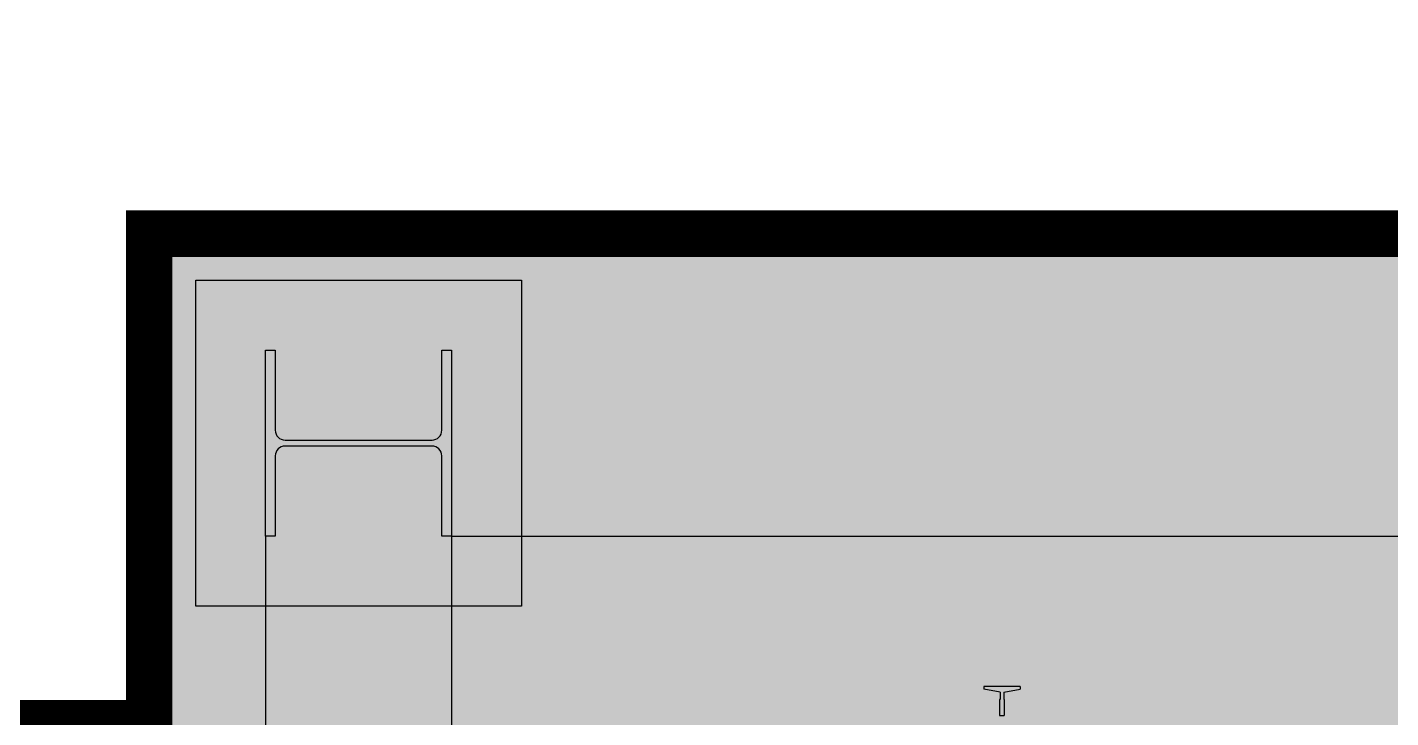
# Model space of a CAD drawing. Header units: millimetres. Extents: x 1710 to 94914, y 1329 to 63037.
# Drawn here: x 29619 to 32550, y 28354 to 29838 of the extents above; entities that cross this region are included whole.
import ezdxf

# ---------------------------------------------------------------- set-up
doc = ezdxf.new("R2010")
doc.units = ezdxf.units.MM
doc.header["$LTSCALE"] = 120
for name, color, linetype in [('6구역', 51, 'Continuous'), ('ARCH', 9, 'Continuous'), ('공사제외', 5, 'Continuous')]:
    doc.layers.add(name, color=color, linetype=linetype)

msp = doc.modelspace()

# ---------------------------------------------------------------- hatches: boundary and pattern name
at = {"layer": '공사제외', "linetype": 'Continuous'}
msp.add_hatch(color=253, dxfattribs=at).paths.add_polyline_path([(29881.34369405371, 15782.93533938576), (37839.02623156074, 13368.24037183978), (44770.06090574118, 27040.01634737971), (40481.34391821339, 28562.81592773536), (40462.92070012423, 28694.21464491153), (33086.34242065973, 28694.21464511217), (33086.34242065437, 29394.2146479438), (29881.34369405371, 29394.2146479438)])

# ---------------------------------------------------------------- linework, layer by layer
at = {"layer": '6구역', "linetype": 'Continuous', "const_width": 100, "elevation": 9.6e-09}
msp.add_lwpolyline([(25778.8472331583, 44357.04003018443), (23571.34322231088, 44357.03982553957), (23571.34322231088, 28344.12901066197), (29881.34369405371, 28344.27254979493), (29881.34369405243, 29394.21464791929), (33086.34242065437, 29394.21464794374), (33086.34242065926, 28794.21464511205), (40481.34391821444, 28794.21464511205), (40481.34391821339, 28562.8159277353), (44815.79130196745, 27130.22225720948), (45367.06946331367, 28216.91849106562), (47646.40258342132, 27639.03486259916), (50928.60866146848, 27153.01736330573), (53956.4095336626, 27051.26454787492)], dxfattribs=at)
at = {"layer": 'ARCH', "color": 9}
for p, q in [((29881.34369405371, 29394.21464791941, 9.5991448e-09), (33086.34242065542, 29394.21464792342, 9.5991448e-09)), ((29881.34369405371, 29394.21464791941, 9.5991448e-09), (29881.34369405371, 28344.27254979499, 9.5991448e-09)), ((29893.34369405185, 29394.21464791941, 1.95801254e-08), (29893.34369405185, 28344.27254979499, 1.95801254e-08)), ((29893.34369405185, 29382.2146479194, 9.5991448e-09), (33074.34242065577, 29382.21464792319, 9.5991448e-09)), ((29981.34391821409, 29294.21438950673, 9.6e-09), (30681.34391821409, 29294.21438950673, 9.6e-09)), ((29981.34391821409, 28594.2143864992, 9.6e-09), (29981.34391821409, 29294.21438950673, 9.6e-09)), ((30681.34391821409, 29294.21438950673, 9.6e-09), (30681.34391821409, 28594.2143864992, 9.6e-09)), ((30131.34369405266, 29144.21461586963, 9.6e-09), (30152.34369405091, 29144.21461586963, 9.6e-09)), ((30131.34369405452, 28744.21461587149, 9.6e-09), (30131.34369405266, 29144.21461586963, 9.6e-09)), ((30152.34369405091, 29144.21461586963, 9.6e-09), (30152.34369405638, 28971.71461586893, 9.6e-09)), ((30510.34369405219, 28971.7146158712, 9.6e-09), (30510.34369405452, 29144.2146158733, 9.6e-09)), ((30510.34369405452, 29144.2146158733, 9.6e-09), (30531.34369405266, 29144.21461587143, 9.6e-09)), ((30531.34369405266, 29144.21461587143, 9.6e-09), (30531.34369405452, 28744.21461586951, 9.6e-09)), ((30173.3436940565, 28950.71461586963, 9.6e-09), (30489.34369405219, 28950.71461587149, 9.6e-09)), ((30489.3436940508, 28937.71461587143, 9.6e-09), (30173.34369405545, 28937.71461586963, 9.6e-09)), ((30152.34369405545, 28916.71461586975, 9.6e-09), (30152.34369405254, 28744.21461587149, 9.6e-09)), ((30510.34369405452, 28744.2146158733, 9.6e-09), (30510.3436940508, 28916.7146158719, 9.6e-09)), ((30152.34369405254, 28744.21461587149, 9.6e-09), (30131.34369405452, 28744.21461587149, 9.6e-09)), ((30131.34369405266, 28744.21461587149, 9.6e-09), (30131.34369405266, 19294.21461286297, 9.6e-09)), ((30531.34369405452, 28744.21461586951, 9.6e-09), (30510.34369405452, 28744.2146158733, 9.6e-09)), ((30531.34369405452, 28744.21461586951, 9.6e-09), (32781.3435658114, 28744.21461588727, 9.6e-09)), ((30531.34369405266, 28744.21461586951, 9.6e-09), (30531.34369405266, 19294.21461286495, 9.6e-09)), ((30681.34391821409, 28594.2143864992, 9.6e-09), (29981.34391821409, 28594.2143864992, 9.6e-09)), ((31675.34382224129, 28421.2146449007, 9.5855797e-09), (31675.34382224129, 28415.21464490076, 9.5855797e-09)), ((31753.34382224141, 28421.2146449007, 9.5855797e-09), (31675.34382224129, 28421.2146449007, 9.5855797e-09)), ((31710.3438222413, 28409.21464490076, 9.5855797e-09), (31675.34382224129, 28415.21464490076, 9.5855797e-09)), ((31710.3438222413, 28409.21464490076, 9.5855797e-09), (31710.3438222413, 28393.2146449007, 9.5855797e-09)), ((31718.3438222413, 28409.21464490076, 9.5855797e-09), (31753.34382224141, 28415.21464490076, 9.5855797e-09)), ((31718.3438222413, 28409.21464490076, 9.5855797e-09), (31718.3438222413, 28393.2146449007, 9.5855797e-09)), ((31753.34382224141, 28421.2146449007, 9.5855797e-09), (31753.34382224141, 28415.21464490076, 9.5855797e-09)), ((31709.3438222413, 28393.2146449007, 9.5855797e-09), (31709.3438222413, 28359.21464490076, 9.5855797e-09)), ((31710.3438222413, 28393.2146449007, 9.5855797e-09), (31709.3438222413, 28393.2146449007, 9.5855797e-09)), ((31719.34382224129, 28393.2146449007, 9.5855797e-09), (31718.3438222413, 28393.2146449007, 9.5855797e-09)), ((31719.34382224129, 28393.2146449007, 9.5855797e-09), (31719.34382224129, 28359.21464490076, 9.5855797e-09)), ((31709.3438222413, 28359.21464490076, 9.5855797e-09), (31719.34382224129, 28359.21464490076, 9.5855797e-09))]:
    msp.add_line(p, q, dxfattribs=at)
for centre, radius, start, end in [((30173.34369405627, 28971.71461586963, 9.6e-09), 20.99999999988359, 180, 270), ((30489.34369405196, 28971.71461587172, 9.6e-09), 21.00000000005821, 270, 0), ((30173.34369405569, 28916.71461586963, 9.6e-09), 21.00000000005821, 90, 180), ((30489.34369405091, 28916.71461587172, 9.6e-09), 20.99999999988359, 0, 90)]:
    msp.add_arc(centre, radius, start, end, dxfattribs=at)
at = {"layer": '공사제외', "linetype": 'Continuous', "elevation": 9.6e-09}
msp.add_lwpolyline([(29881.34369405371, 15782.93533938576), (37839.02623156074, 13368.24037183978), (44770.06090574118, 27040.01634737971), (40481.34391821339, 28562.81592773536), (40462.92070012423, 28694.21464491153), (33086.34242065973, 28694.21464511217), (33086.34242065437, 29394.2146479438), (29881.34369405371, 29394.2146479438), (29881.34369405371, 15782.93533938576)], dxfattribs=at)

doc.saveas('drawing.dxf')
